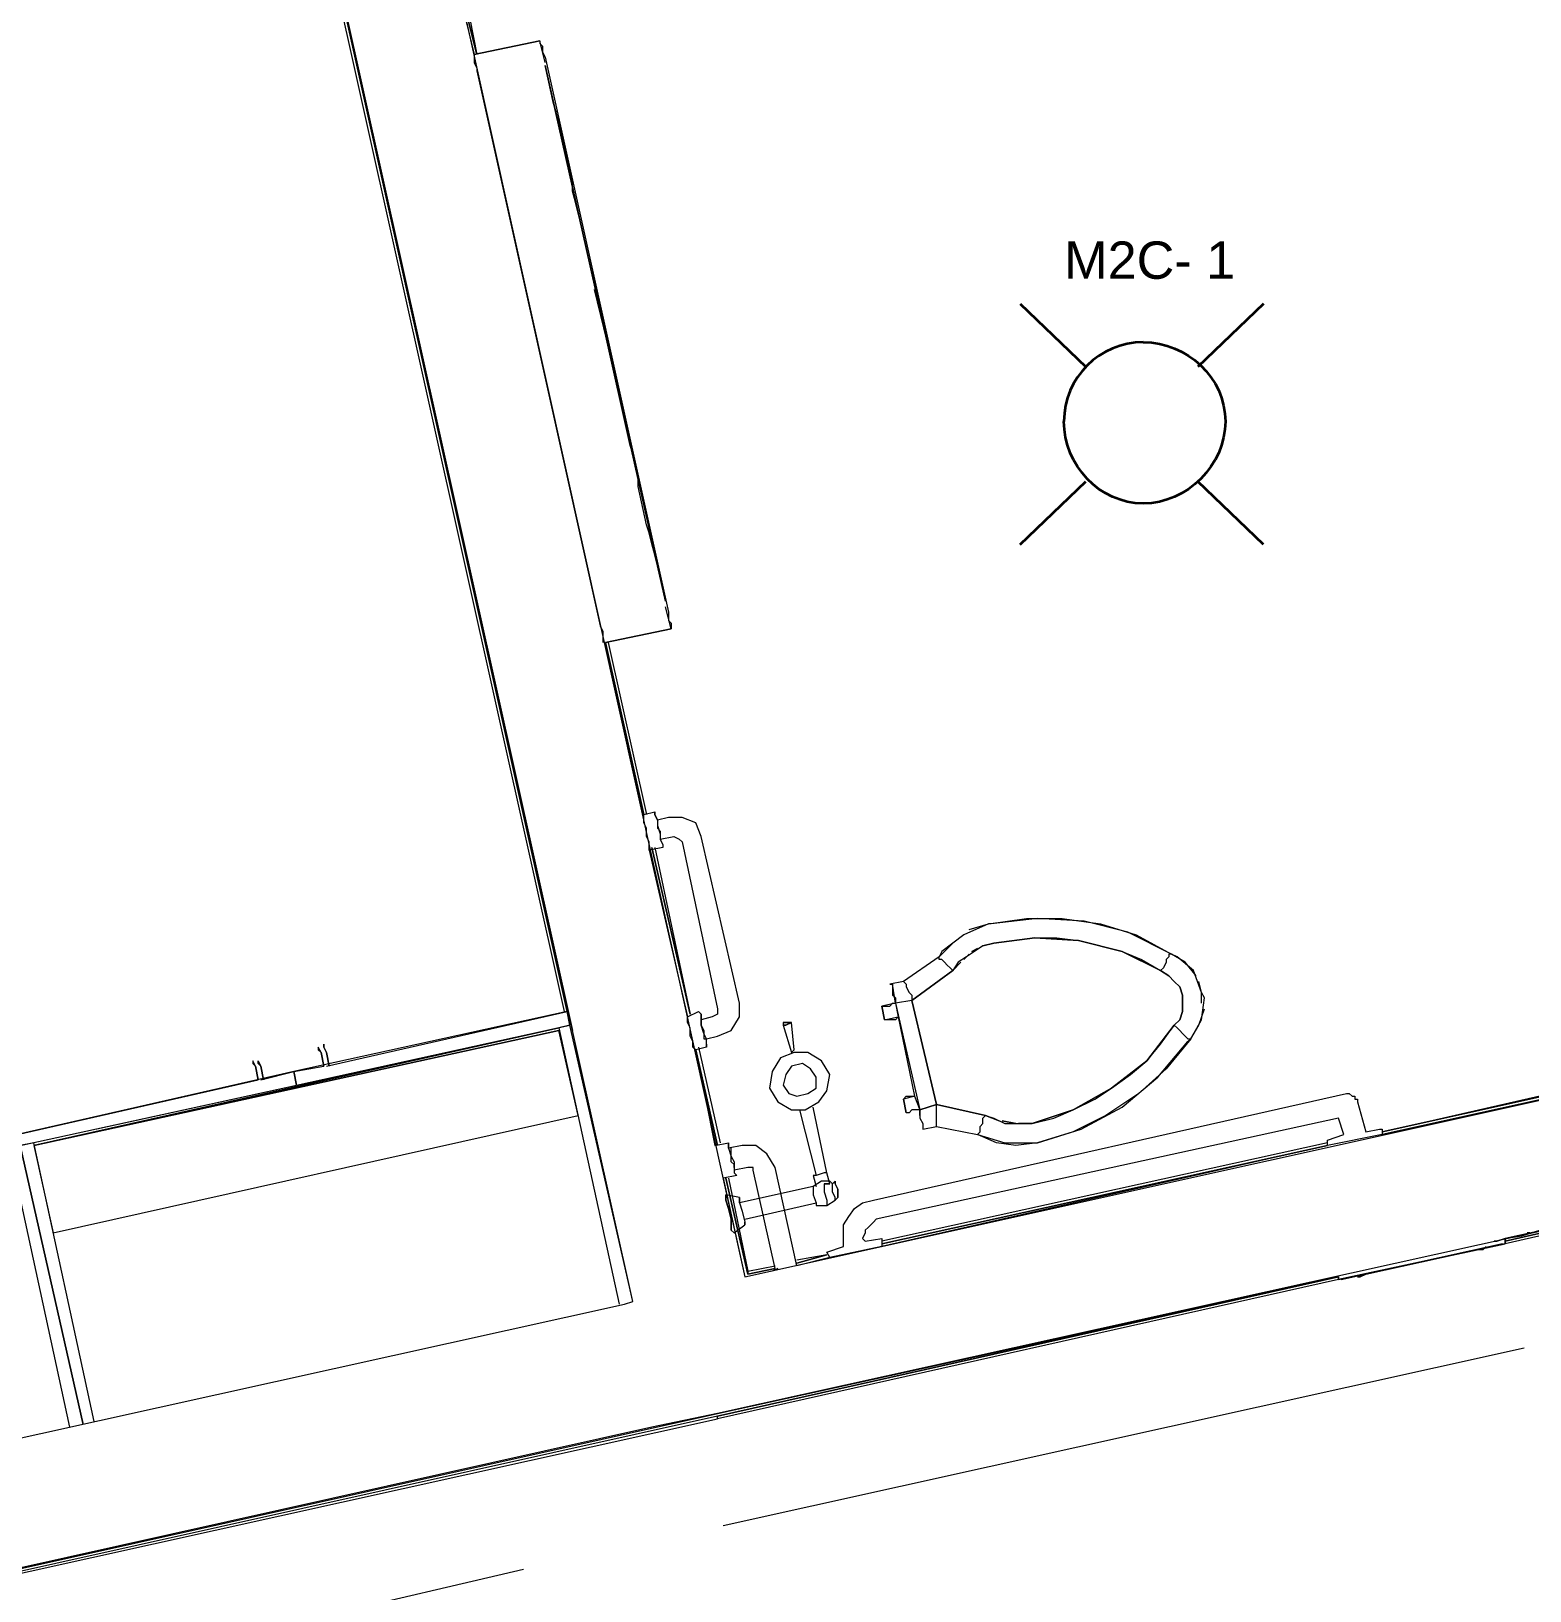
# Model space of a CAD drawing. Header units: millimetres. Extents: x 0.9 to 36.3, y 0.7 to 23.3.
# Drawn here: x 23.461 to 24.374, y 10.973 to 11.924 of the extents above; entities that cross this region are included whole.
import ezdxf

# ---------------------------------------------------------------- set-up
doc = ezdxf.new("R2010")
doc.units = ezdxf.units.MM
doc.layers.add('PDF2_Geometry', color=7, linetype='Continuous')
doc.layers.add('PDF_Text', color=7, linetype='Continuous')
doc.layers.add('PDF_Geometry', color=7, linetype='Continuous', true_color=0x777777)
doc.styles.add('PDF Arial', font='arial.ttf')

msp = doc.modelspace()

# ---------------------------------------------------------------- linework, layer by layer
at = {"layer": 'PDF2_Geometry', "lineweight": 35}
for points in [[(24.06346, 11.7575), (24.10346, 11.71916)], [(24.21179, 11.7575), (24.17179, 11.71916)], [(24.06346, 11.61083), (24.10346, 11.64917)], [(24.21179, 11.61083), (24.17179, 11.64917)]]:
    msp.add_lwpolyline(points, dxfattribs=at)
msp.add_arc((24.1385, 11.6858), 0.04837, 90.04113, 179.95887, dxfattribs=at)
for points in [[(24.13846, 11.73416), (24.16513, 11.73416), (24.18846, 11.7125), (24.18846, 11.68583)], [(24.13846, 11.63583), (24.11179, 11.63583), (24.09013, 11.65917), (24.09013, 11.68583)], [(24.18846, 11.68583), (24.18846, 11.65917), (24.16513, 11.63583), (24.13846, 11.63583)]]:
    msp.add_open_spline(points, degree=3, dxfattribs=at)
at = {"layer": 'PDF_Geometry', "lineweight": 18}
for points in [[(24.549, 11.22954), (23.87903, 11.08122), (23.83903, 11.07288), (22.31409, 10.7329), (22.29576, 10.80956), (23.82236, 11.14788), (23.82736, 11.14955), (23.41905, 12.98281), (23.36238, 13.24279)], [(23.48904, 12.9978), (23.89569, 11.16455), (24.534, 11.30621)]]:
    msp.add_lwpolyline(points, dxfattribs=at)
at = {"layer": 'PDF_Geometry', "lineweight": 9}
for points in [[(23.41905, 12.98281), (23.36238, 13.24279), (23.36072, 13.24279), (23.35905, 13.24279), (23.41738, 12.98114), (23.41738, 12.98281), (23.41905, 12.98281), (23.7907, 11.31454)], [(23.7857, 11.32621), (23.41738, 12.98114), (23.41738, 12.98281)], [(23.78737, 11.32621), (23.41905, 12.98281), (23.78737, 11.32621)], [(23.64904, 12.28783), (23.72237, 11.95451), (23.7257, 11.94285), (23.73237, 11.90952), (23.72403, 11.94285), (23.72237, 11.95285), (23.72403, 11.94285), (23.73237, 11.90952)], [(23.7207, 11.95285), (23.72237, 11.94285), (23.7257, 11.92951), (23.72237, 11.94285), (23.72403, 11.94285), (23.72737, 11.93118), (23.7257, 11.92951), (23.7307, 11.90952), (23.7707, 11.91785), (23.7307, 11.90952), (23.7307, 11.90785), (23.7307, 11.90618), (23.7307, 11.90452), (23.73237, 11.90118), (23.73237, 11.89952), (23.80736, 11.5612), (23.80903, 11.55786), (23.80903, 11.5562), (23.80903, 11.55453), (23.80903, 11.55286), (23.80903, 11.5512)], [(23.77403, 11.90452), (23.7707, 11.91785), (23.7707, 11.91618), (23.77237, 11.91452), (23.77237, 11.91285), (23.77237, 11.91118), (23.77403, 11.90785), (23.84903, 11.56953), (23.84903, 11.56786), (23.84903, 11.56453), (23.8507, 11.56286), (23.8507, 11.5612), (23.8507, 11.55953), (23.84736, 11.57286)], [(23.84736, 11.5762), (23.77403, 11.90285)], [(23.81736, 11.71119), (23.80403, 11.76619), (23.81736, 11.71119)], [(24.28401, 11.25288), (24.53234, 11.30787), (24.28401, 11.25288), (24.53234, 11.30954), (24.44567, 11.69786), (24.459, 11.70119), (24.54567, 11.31121), (24.589, 11.31954), (24.54567, 11.31121), (24.589, 11.32121)], [(23.8107, 11.5512), (23.8507, 11.55953), (23.8107, 11.5512), (23.83403, 11.4462), (23.8407, 11.44787)], [(23.81236, 11.5512), (23.8357, 11.4462)], [(23.83736, 11.42454), (23.83736, 11.4262), (23.83736, 11.42953), (23.8357, 11.43287), (23.8357, 11.43787), (23.83403, 11.4412), (23.83403, 11.44453), (23.83403, 11.4462)], [(23.84236, 11.44287), (23.8407, 11.4462), (23.8407, 11.44787), (23.8407, 11.4462), (23.84236, 11.44287), (23.84236, 11.43953), (23.84403, 11.43453), (23.84403, 11.4312), (23.8457, 11.42787), (23.8457, 11.4262)], [(23.87236, 11.30454), (23.87236, 11.30621), (23.87236, 11.30954), (23.8707, 11.31287), (23.86903, 11.31787), (23.86903, 11.32121), (23.86903, 11.32454), (23.86736, 11.32621), (23.86903, 11.32454), (23.86903, 11.32121), (23.86903, 11.31787), (23.8707, 11.31454), (23.8707, 11.31287), (23.8707, 11.30954), (23.87236, 11.30954), (23.87903, 11.31121), (23.88736, 11.31454), (23.89236, 11.32287), (23.89236, 11.33121), (23.86903, 11.43287), (23.8657, 11.4412), (23.85736, 11.44453), (23.84903, 11.44453), (23.84236, 11.44287), (23.84236, 11.4412), (23.84236, 11.43787), (23.84403, 11.4362), (23.84403, 11.43287), (23.84403, 11.4312), (23.8457, 11.42787), (23.8457, 11.4262), (23.83736, 11.42454), (23.8607, 11.32287), (23.86736, 11.32621)], [(23.8407, 11.4262), (23.86236, 11.32454), (23.83903, 11.4262), (23.86236, 11.32454)], [(23.84403, 11.4312), (23.85236, 11.43287), (23.8557, 11.4312), (23.85736, 11.42953), (23.87903, 11.32787), (23.87903, 11.32454), (23.8757, 11.32287), (23.86903, 11.32121)], [(24.00236, 11.26288), (24.00236, 11.26621), (24.00236, 11.26288), (24.00236, 11.26121), (24.00402, 11.25788), (24.00402, 11.25621), (24.00402, 11.25454), (24.01236, 11.25621), (24.03736, 11.25121), (24.05402, 11.24621), (24.06902, 11.24621), (24.07402, 11.24621), (24.10069, 11.25454), (24.12568, 11.26787), (24.14735, 11.28621), (24.16568, 11.30787), (24.16735, 11.30954), (24.17402, 11.32121), (24.17568, 11.33454), (24.17402, 11.33787), (24.16902, 11.3512), (24.15902, 11.35954), (24.15568, 11.3612), (24.12902, 11.37454), (24.10235, 11.3812), (24.07402, 11.38287), (24.04569, 11.37954), (24.04402, 11.37954), (24.02902, 11.37287), (24.01569, 11.36287), (24.01402, 11.35954), (23.99236, 11.34454), (23.98402, 11.34287)], [(24.03236, 11.3762), (24.04402, 11.37954), (24.06735, 11.38287), (24.08902, 11.38287), (24.11235, 11.37954), (24.13402, 11.37287), (24.15568, 11.3612)], [(24.06235, 11.25788), (24.07069, 11.25788), (24.08402, 11.26121), (24.09569, 11.26621), (24.10902, 11.27287), (24.11902, 11.27954), (24.13068, 11.28787), (24.14068, 11.29621), (24.14902, 11.30621), (24.15735, 11.31787), (24.14068, 11.29621), (24.11902, 11.27954), (24.09569, 11.26621), (24.07069, 11.25788), (24.06235, 11.25788), (24.07069, 11.25788), (24.09569, 11.26621), (24.11902, 11.27954), (24.14068, 11.29621), (24.15735, 11.31787), (24.16068, 11.32121), (24.16235, 11.32621), (24.16235, 11.33121), (24.16235, 11.33621), (24.16068, 11.34121), (24.15735, 11.34454), (24.15402, 11.34787), (24.14902, 11.3512), (24.12568, 11.36287), (24.09902, 11.36954), (24.07235, 11.3712), (24.04735, 11.36787), (24.04069, 11.3662), (24.04735, 11.36787), (24.07235, 11.3712), (24.09902, 11.36954), (24.12568, 11.36287), (24.14902, 11.3512), (24.15402, 11.34787), (24.15735, 11.34454), (24.16068, 11.34121), (24.16235, 11.33621), (24.16235, 11.33121), (24.16235, 11.32621), (24.16068, 11.32121), (24.15735, 11.31787), (24.15902, 11.31621), (24.16068, 11.31454), (24.16235, 11.31287), (24.16402, 11.31121), (24.16568, 11.30954), (24.16735, 11.30954), (24.15235, 11.29121), (24.13568, 11.27621), (24.11569, 11.26288), (24.09569, 11.25288), (24.07402, 11.24621), (24.06069, 11.24454), (24.04902, 11.24621), (24.03736, 11.25121)], [(24.17068, 11.34787), (24.16402, 11.3562), (24.15568, 11.3612), (24.15402, 11.3612), (24.15402, 11.35954), (24.15235, 11.35787), (24.15235, 11.3562), (24.15068, 11.35287), (24.14902, 11.3512), (24.12568, 11.36287), (24.09902, 11.36954), (24.07235, 11.3712), (24.04735, 11.36787), (24.05902, 11.36954), (24.07235, 11.3712), (24.08569, 11.3712), (24.09902, 11.36954), (24.11235, 11.3662), (24.12568, 11.36287), (24.13735, 11.35787), (24.14902, 11.3512)], [(24.01402, 11.35954), (23.99236, 11.34454), (23.99402, 11.34287), (23.99402, 11.34121), (23.99569, 11.33787), (23.99736, 11.33621), (23.99736, 11.33287), (24.02236, 11.3512), (24.02736, 11.3562), (24.02236, 11.3512), (23.99736, 11.33287), (24.01236, 11.26954), (24.04236, 11.26288), (24.05069, 11.25954), (24.04236, 11.26288), (24.01236, 11.26954)], [(24.04735, 11.36787), (24.04069, 11.3662), (24.03569, 11.36287), (24.03069, 11.35954), (24.02569, 11.3562), (24.02236, 11.3512), (24.02069, 11.35287), (24.01902, 11.35454), (24.01736, 11.3562), (24.01569, 11.35787), (24.01402, 11.35787), (24.01402, 11.35954), (24.02236, 11.36787)], [(23.99236, 11.34454), (23.98402, 11.34287), (23.98569, 11.34287), (23.98569, 11.34121), (23.98569, 11.33954), (23.98569, 11.33621), (23.98736, 11.33454), (23.98736, 11.33121), (24.00236, 11.26621), (24.01236, 11.26954), (23.99736, 11.33287), (23.98736, 11.33121), (23.97902, 11.32954), (23.98069, 11.32954), (23.98236, 11.32954), (23.98402, 11.32954), (23.98569, 11.33121), (23.98736, 11.33121), (23.98902, 11.32287), (23.99902, 11.27454), (24.00236, 11.26621), (23.99902, 11.26621), (23.99736, 11.26621), (23.99569, 11.26454), (23.99402, 11.26454), (23.99236, 11.27287), (23.99402, 11.26454)], [(23.99736, 11.33287), (23.98736, 11.33121), (23.98569, 11.34287)], [(24.17402, 11.33121), (24.17402, 11.33787), (24.17235, 11.34454)], [(23.60071, 11.28454), (23.62071, 11.28954), (23.62237, 11.28121), (23.78903, 11.31787), (23.78737, 11.32621), (23.62071, 11.28954), (23.63904, 11.29287), (23.63737, 11.30121), (23.6357, 11.30454), (23.6357, 11.30287), (23.63737, 11.30121), (23.63904, 11.29287)], [(23.6407, 11.29287), (23.78737, 11.32621), (23.78903, 11.31787)], [(23.8657, 11.30287), (23.86403, 11.30454), (23.86403, 11.30787), (23.86236, 11.31121), (23.86236, 11.31621), (23.8607, 11.31954), (23.8607, 11.32287)], [(24.16735, 11.30954), (24.17235, 11.31787), (24.17568, 11.32787)], [(23.78237, 11.31621), (23.46238, 11.24454), (23.78237, 11.31621)], [(23.46238, 11.24454), (23.78237, 11.31454)], [(23.7757, 11.31454), (23.50071, 11.25454)], [(23.82736, 11.14955), (23.78903, 11.31787), (23.78237, 11.31621), (23.81903, 11.14788)], [(23.91903, 11.31954), (23.91903, 11.31787), (23.92403, 11.30121)], [(23.92569, 11.30287), (23.92403, 11.31954), (23.92236, 11.31954)], [(24.01236, 11.25621), (24.03736, 11.25121), (24.03902, 11.25288), (24.03902, 11.25454), (24.03902, 11.25621), (24.04069, 11.25788), (24.04069, 11.26121), (24.04236, 11.26288), (24.04735, 11.26121), (24.05402, 11.25788), (24.05902, 11.25788), (24.06569, 11.25788), (24.07069, 11.25788), (24.09569, 11.26621), (24.11902, 11.27954), (24.14068, 11.29621), (24.15735, 11.31787)], [(23.87236, 11.30621), (23.87236, 11.30454), (23.8657, 11.30287), (23.87903, 11.24454), (23.8657, 11.30287), (23.87736, 11.24454), (23.88569, 11.24621)], [(23.86736, 11.30454), (23.88069, 11.24621)], [(23.87236, 11.30787), (23.87236, 11.30954)], [(23.92569, 11.30287), (23.92403, 11.30121), (23.92569, 11.30287)], [(24.534, 11.30621), (24.28401, 11.25121)], [(23.30572, 11.21954), (23.45238, 11.25121), (23.59904, 11.28454), (23.59737, 11.29287), (23.59571, 11.29621), (23.59571, 11.29454), (23.59737, 11.29287), (23.59904, 11.28454)], [(23.92903, 11.26621), (23.93903, 11.22621)], [(23.94736, 11.22121), (23.94569, 11.22788), (23.93736, 11.26787)], [(24.00402, 11.25454), (24.01236, 11.25621), (24.01236, 11.25788), (24.01236, 11.25954), (24.01236, 11.26288), (24.01236, 11.26621), (24.01236, 11.26954), (24.00236, 11.26621)], [(24.05069, 11.25954), (24.04236, 11.26288)], [(24.06069, 11.25788), (24.05235, 11.25954)], [(23.49904, 11.07622), (23.46238, 11.24621), (23.45405, 11.24454), (23.49238, 11.07455), (23.45405, 11.24454), (23.44738, 11.24288), (23.48404, 11.07288)], [(23.94736, 11.17621), (23.92736, 11.17121), (23.91403, 11.23121), (23.90903, 11.23954), (23.90236, 11.24454), (23.89403, 11.24454), (23.88569, 11.24288), (23.88569, 11.24621), (23.88569, 11.24288), (23.88736, 11.23788), (23.88903, 11.23454), (23.88903, 11.22954), (23.88903, 11.22788), (23.89069, 11.22621)], [(24.25068, 11.24621), (23.97902, 11.18621)], [(23.88903, 11.23121), (23.88903, 11.23288), (23.88736, 11.23454), (23.88736, 11.23788), (23.88736, 11.23954), (23.88736, 11.24288)], [(24.25068, 11.24454), (23.97902, 11.18288)], [(23.91403, 11.16955), (23.89736, 11.16621), (23.91403, 11.16955), (23.90069, 11.22954), (23.90069, 11.23121), (23.89736, 11.23121), (23.88903, 11.22954), (23.88903, 11.22788), (23.89069, 11.22621), (23.88236, 11.22454), (23.89569, 11.16455)], [(23.94569, 11.22788), (23.94403, 11.22788), (23.93903, 11.22621), (23.93736, 11.22621), (23.93903, 11.21954)], [(24.549, 11.22954), (24.35901, 11.18621), (24.549, 11.22954), (24.35901, 11.18788)], [(24.549, 11.22788), (24.35901, 11.18454)], [(23.88569, 11.22454), (23.89736, 11.16788), (23.89736, 11.16621), (23.88403, 11.22454), (23.89736, 11.16621), (23.89736, 11.16788), (23.91403, 11.17121)], [(23.95069, 11.21121), (23.95069, 11.21288), (23.94903, 11.21621), (23.94903, 11.22121), (23.94736, 11.22288), (23.94236, 11.22288), (23.93736, 11.21954), (23.89236, 11.20954), (23.89236, 11.21288), (23.89236, 11.20954), (23.89403, 11.20454), (23.89569, 11.19788), (23.89569, 11.19621)], [(23.93736, 11.21954), (23.93736, 11.21788), (23.93736, 11.21454), (23.93903, 11.20954), (23.93903, 11.20788), (23.94569, 11.20788), (23.95069, 11.21121), (23.95236, 11.21288)], [(23.94403, 11.22121), (23.94403, 11.21621), (23.94569, 11.21121), (23.94569, 11.20788)], [(23.95069, 11.22288), (23.94903, 11.22121)], [(23.89236, 11.21288), (23.88403, 11.21454)], [(23.89569, 11.19954), (23.93903, 11.20954)], [(23.95069, 11.21121), (23.95069, 11.21121)], [(23.88903, 11.19121), (23.89569, 11.19621), (23.89569, 11.19788)], [(24.38067, 11.19288), (24.36901, 11.18954), (24.35901, 11.18788), (24.35401, 11.18621), (24.35234, 11.18621), (24.35401, 11.18621), (24.35901, 11.18788), (24.36901, 11.18954), (24.38067, 11.19288)], [(24.37401, 11.19121), (24.37234, 11.19121), (24.37401, 11.19121)], [(24.35734, 11.18454), (24.25901, 11.16288), (24.35734, 11.18454)], [(24.34234, 11.18121), (24.27401, 11.16621), (24.34234, 11.18121)], [(23.91569, 11.16955), (23.91236, 11.16788)], [(23.94569, 11.17788), (23.92736, 11.17455)], [(24.25735, 11.16288), (23.87903, 11.07788), (23.87903, 11.07955), (22.31409, 10.73123), (23.87903, 11.07788), (23.87903, 11.07955), (22.31409, 10.73123), (22.31409, 10.7329), (23.87903, 11.08122), (24.25735, 11.16455), (23.87903, 11.07955), (24.25735, 11.16455)], [(23.88236, 11.01289), (24.37067, 11.12121)], [(23.63904, 10.95789), (23.7607, 10.98622)]]:
    msp.add_lwpolyline(points, dxfattribs=at)
for points in [[(23.77403, 11.90285), (23.84736, 11.5762), (23.84236, 11.59786), (23.8407, 11.60453), (23.83903, 11.61119), (23.83736, 11.61786), (23.8357, 11.62286), (23.8307, 11.64619), (23.8307, 11.65286), (23.82903, 11.65953), (23.82736, 11.66619), (23.8257, 11.67119), (23.7957, 11.80619), (23.79403, 11.81285), (23.79237, 11.81952), (23.7907, 11.82619), (23.7907, 11.83119), (23.7857, 11.85452), (23.78403, 11.86118), (23.78237, 11.86785), (23.7807, 11.87452), (23.77903, 11.87952)], [(23.83403, 11.4462), (23.8107, 11.5512)], [(24.03236, 11.3612), (24.02902, 11.35787)], [(24.03736, 11.36454), (24.03402, 11.36287)], [(23.98069, 11.32121), (23.97902, 11.32954)], [(23.98902, 11.32287), (23.98736, 11.32121), (23.98569, 11.32121), (23.98402, 11.32121), (23.98236, 11.32121), (23.98069, 11.32121)], [(23.47404, 11.19121), (23.79403, 11.26288), (23.78237, 11.31454), (23.46238, 11.24454)], [(23.92069, 11.31954), (23.91903, 11.31954), (23.92069, 11.31954), (23.92236, 11.31954)], [(23.92069, 11.31787), (23.91903, 11.31787), (23.92069, 11.31787), (23.92403, 11.31954)], [(23.6407, 11.30121), (23.64237, 11.29287), (23.6407, 11.30121), (23.63904, 11.30454), (23.63904, 11.30621), (23.63904, 11.30454)], [(23.60071, 11.29287), (23.60237, 11.28454), (23.60071, 11.29287), (23.59904, 11.29454), (23.59904, 11.29621)], [(23.91069, 11.27954), (23.91569, 11.27121), (23.92403, 11.26621), (23.93236, 11.26621), (23.94069, 11.27121), (23.94569, 11.27787), (23.94736, 11.28787), (23.94236, 11.29621), (23.93403, 11.30121), (23.92569, 11.30121), (23.91736, 11.29787), (23.91236, 11.28954), (23.91069, 11.27954), (23.91569, 11.27121), (23.92403, 11.26621), (23.93236, 11.26621), (23.94069, 11.27121), (23.94569, 11.27787), (23.94736, 11.28787), (23.94236, 11.29621), (23.93403, 11.30121), (23.92569, 11.30121), (23.91736, 11.29787), (23.91236, 11.28954)], [(23.91903, 11.28121), (23.92236, 11.27621), (23.92736, 11.27454), (23.93403, 11.27621), (23.93903, 11.27954), (23.93903, 11.28621), (23.93569, 11.29121), (23.93069, 11.29454), (23.92403, 11.29287), (23.92069, 11.28787)], [(23.45405, 11.24454), (23.62237, 11.28121), (23.62071, 11.28954), (23.45238, 11.25121)], [(24.25068, 11.24454), (24.25068, 11.24788), (24.26068, 11.25121), (24.25735, 11.26121), (23.97569, 11.19954), (23.97402, 11.19788), (23.97236, 11.19621), (23.97069, 11.19454), (23.96902, 11.19288), (23.96902, 11.19121), (23.96736, 11.18788), (23.96902, 11.18621), (23.97902, 11.18788), (23.97902, 11.18288), (23.94736, 11.17621), (23.94569, 11.17955), (23.95569, 11.18288), (23.95569, 11.18954), (23.95569, 11.19621), (23.95903, 11.20121), (23.96236, 11.20621), (23.96736, 11.20954), (23.97402, 11.21121), (24.26235, 11.27621), (24.26401, 11.27621), (24.26568, 11.27454), (24.26735, 11.27454), (24.26735, 11.27287), (24.26901, 11.27287), (24.26901, 11.27121), (24.27401, 11.25288), (24.28235, 11.25454), (24.28401, 11.25454), (24.28401, 11.25121)], [(23.99902, 11.27454), (23.99236, 11.27287), (23.99402, 11.27454), (23.99569, 11.27454), (23.99736, 11.27454)], [(24.05235, 11.25954), (24.06069, 11.25788)], [(23.97902, 11.18454), (24.25068, 11.24454)], [(23.94403, 11.22121), (23.94569, 11.22121), (23.94736, 11.22121), (23.94569, 11.22121)], [(23.95236, 11.21288), (23.95236, 11.21788), (23.95069, 11.22121), (23.95069, 11.22288), (23.95069, 11.22121), (23.95236, 11.21788)], [(23.88903, 11.19121), (23.88736, 11.19288), (23.88736, 11.19954), (23.88569, 11.20621), (23.88403, 11.21121), (23.88403, 11.21454), (23.88403, 11.21121), (23.88569, 11.20621), (23.88736, 11.19954), (23.88736, 11.19288)], [(24.25735, 11.16455), (24.25735, 11.16288), (24.35901, 11.18454), (24.35901, 11.18788), (24.35901, 11.18454), (24.25735, 11.16288)], [(24.34734, 11.18288), (24.34568, 11.18121), (24.34234, 11.18121), (24.34568, 11.18121)], [(23.92736, 11.17288), (23.94569, 11.17788)], [(24.27401, 11.16621), (24.27068, 11.16455), (24.26901, 11.16455), (24.27068, 11.16455)]]:
    msp.add_lwpolyline(points, close=True, dxfattribs=at)

# ---------------------------------------------------------------- texts
at = {"layer": 'PDF_Text', "insert": (24.09024, 11.78398), "char_height": 0.02276, "attachment_point": 4, "style": 'PDF Arial'}
msp.add_mtext('M2C- 1', dxfattribs=at)

doc.saveas('drawing.dxf')
